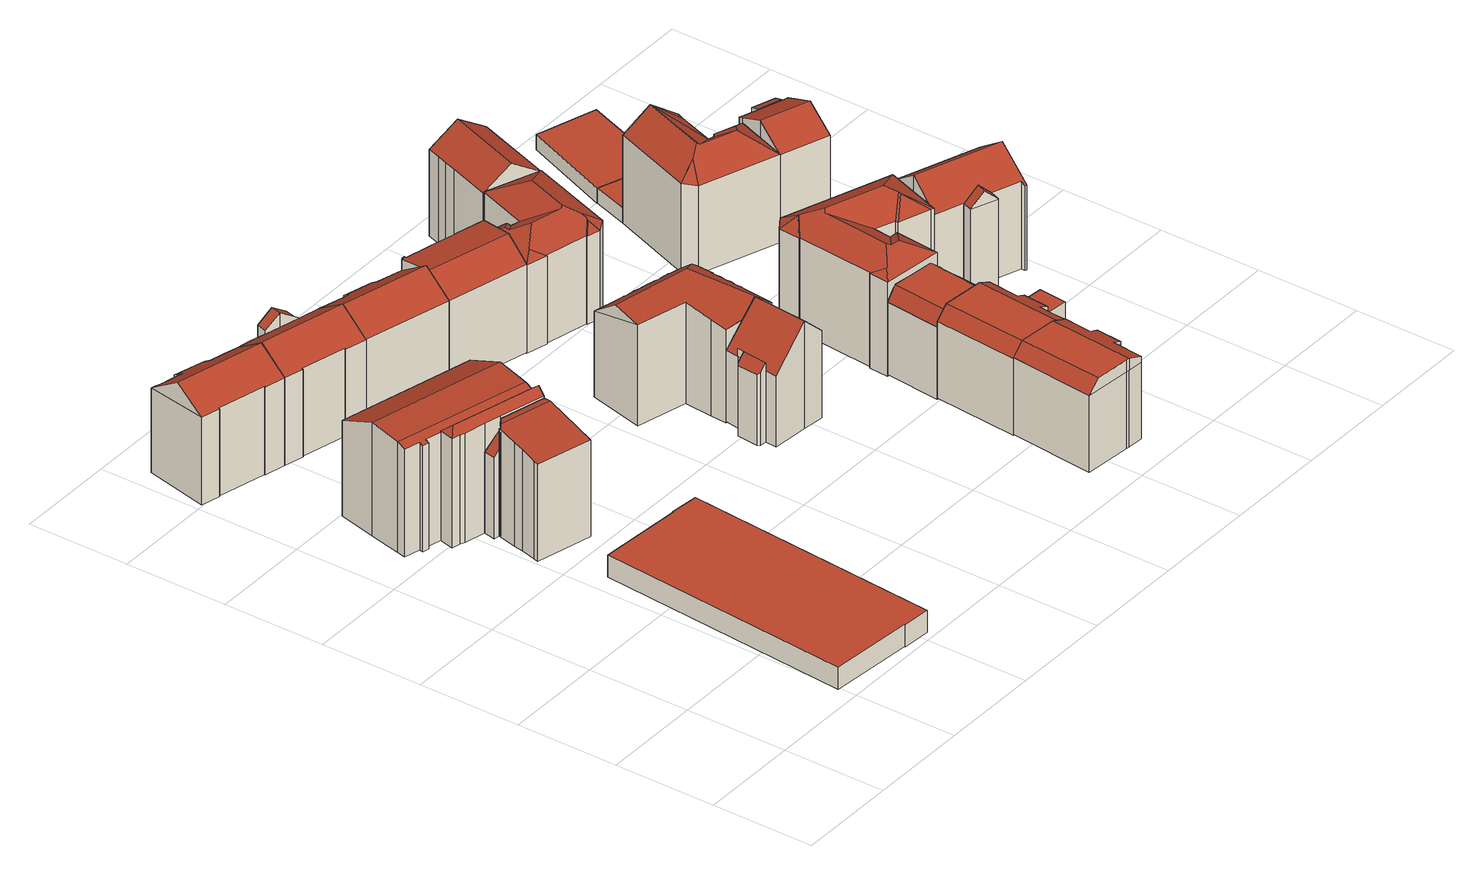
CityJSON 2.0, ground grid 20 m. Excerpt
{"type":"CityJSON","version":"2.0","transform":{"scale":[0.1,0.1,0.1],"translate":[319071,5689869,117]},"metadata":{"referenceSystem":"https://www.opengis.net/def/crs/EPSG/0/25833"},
"CityObjects":{
"building1":{"type":"Building","attributes":{"Dachtyp_tdc":"tdcPolyFlatRoof","Gemeindeschluessel":14713000,"Dachneigung":0,"QualitaetDacherkennung":91,"Geometrietyp2DReferenz":"3000","function":"31001_2000","roofType":"1000","measuredHeight":4.39},"geometry":[{"type":"MultiSurface","lod":"2","boundaries":[[[0,1,2,3]],[[1,4,5,2]],[[4,6,7,5]],[[6,8,9,7]],[[8,10,11,9]],[[10,12,13,11]],[[12,14,15,13]],[[14,0,3,15]],[[14,12,10,8,6,4,1,0]],[[3,2,5,7,9,11,13,15]]],"semantics":{"surfaces":[{"type":"WallSurface"},{"type":"RoofSurface"},{"type":"GroundSurface"}],"values":[0,0,0,0,0,0,0,0,1,2]}}]},
"building2":{"type":"Building","attributes":{"Dachtyp_tdc":"tdcFreeFormRoof","Gemeindeschluessel":14713000,"Dachneigung":34.06,"QualitaetDacherkennung":53,"Geometrietyp2DReferenz":"3000","function":"31001_9998","roofType":"5000","measuredHeight":21.42},"geometry":[{"type":"MultiSurface","lod":"2","boundaries":[[[16,17,18,19]],[[17,20,21,18]],[[20,22,23,21]],[[22,24,25,23]],[[24,26,27,25]],[[26,28,29,27]],[[28,30,31,29]],[[30,32,33,31]],[[32,34,35,33]],[[34,36,37,35]],[[36,38,39,37]],[[38,40,41,39]],[[40,42,43,41]],[[42,44,45,43]],[[44,46,47,45]],[[46,48,49,47]],[[48,50,51,49]],[[50,52,53,51]],[[52,54,55,53]],[[54,16,19,55]],[[46,56,57,16,54,52,50,48]],[[56,44,42,40,38,36,34,32,30,28,26,24,22,20,17,57]],[[17,16,57]],[[46,44,56]],[[19,18,21,23,25,27,29,31,33,35,37,39,41,43,45,47,49,51,53,55]]],"semantics":{"surfaces":[{"type":"WallSurface"},{"type":"RoofSurface"},{"type":"GroundSurface"}],"values":[0,0,0,0,0,0,0,0,0,0,0,0,0,0,0,0,0,0,0,0,1,1,0,0,2]}}]},
"building3":{"type":"Building","attributes":{"Dachtyp_tdc":"tdcFreeFormRoof","Gemeindeschluessel":14713000,"Dachneigung":12.4,"QualitaetDacherkennung":18,"Geometrietyp2DReferenz":"3000","function":"31001_2000","roofType":"5000","measuredHeight":21.66},"geometry":[{"type":"MultiSurface","lod":"2","boundaries":[[[58,59,60,61]],[[59,62,63,60]],[[62,64,65,63]],[[64,66,67,65]],[[66,68,69,67]],[[68,70,71,69]],[[70,72,73,71]],[[72,74,75,73]],[[74,58,61,75]],[[74,76,77,68,66,64,62,59,58]],[[76,72,70,77]],[[70,68,77]],[[74,72,76]],[[61,60,63,65,67,69,71,73,75]]],"semantics":{"surfaces":[{"type":"WallSurface"},{"type":"RoofSurface"},{"type":"GroundSurface"}],"values":[0,0,0,0,0,0,0,0,0,1,1,0,0,2]}}]},
"building4":{"type":"Building","attributes":{"Gemeindeschluessel":14713000,"Geometrietyp2DReferenz":"3000","function":"31001_2000","roofType":"9999"},"children":["building4-1","building4-2","building4-3"]},
"building4-1":{"type":"BuildingPart","attributes":{"Dachtyp_tdc":"tdcPolyFlatRoof","Dachneigung":45.51,"QualitaetDacherkennung":45,"Geometrietyp2DReferenz":"3000","roofType":"2100","measuredHeight":19.56},"parents":["building4"],"geometry":[{"type":"MultiSurface","lod":"2","boundaries":[[[78,79,69,71]],[[79,80,67,69]],[[80,81,82,67]],[[81,83,84,82]],[[83,81,80,79,78]],[[71,69,67,82,84]],[[71,84,83,78]]],"semantics":{"surfaces":[{"type":"WallSurface"},{"type":"RoofSurface"},{"type":"GroundSurface"},{"type":"ClosureSurface"}],"values":[0,0,0,0,1,2,3]}}]},
"building4-2":{"type":"BuildingPart","attributes":{"Dachtyp_tdc":"tdcCutGableRoof","Dachneigung":25.07,"QualitaetDacherkennung":51,"Geometrietyp2DReferenz":"3000","roofType":"9999","measuredHeight":22.7},"parents":["building4"],"geometry":[{"type":"MultiSurface","lod":"2","boundaries":[[[85,86,87,88]],[[86,89,90,87]],[[89,91,92,90]],[[91,93,94,92]],[[95,96,97,98]],[[96,99,100,97]],[[99,101,102,100]],[[101,103,104,102]],[[103,105,106,104]],[[105,107,108,106]],[[107,109,110,108]],[[109,85,88,110]],[[89,86,85,109]],[[107,105,103,101,99,96,95,93,91]],[[109,107,91,89]],[[88,87,90,92,94,98,97,100,102,104,106,108,110]],[[98,94,93,95]]],"semantics":{"surfaces":[{"type":"WallSurface"},{"type":"RoofSurface"},{"type":"GroundSurface"},{"type":"ClosureSurface"}],"values":[0,0,0,0,0,0,0,0,0,0,0,0,1,1,1,2,3]}}]},
"building4-3":{"type":"BuildingPart","attributes":{"Dachtyp_tdc":"tdcFreeFormRoof","Dachneigung":40.67,"QualitaetDacherkennung":7,"Geometrietyp2DReferenz":"3000","roofType":"5000","measuredHeight":23.13},"parents":["building4"],"geometry":[{"type":"MultiSurface","lod":"2","boundaries":[[[111,84,83]],[[111,112,113,84]],[[112,114,115,113]],[[114,116,117,115]],[[116,118,95,98,117]],[[119,120,121,94,93]],[[120,122,73,121]],[[122,123,71,73]],[[123,78,71]],[[120,119,118,124]],[[118,116,124]],[[116,114,112,111,123,122,120,124]],[[84,113,115,117,98,94,121,73,71]],[[83,78,123,111]],[[83,84,71,78]],[[93,95,118,119]],[[93,94,98,95]]],"semantics":{"surfaces":[{"type":"WallSurface"},{"type":"RoofSurface"},{"type":"GroundSurface"},{"type":"ClosureSurface"}],"values":[0,0,0,0,0,0,0,0,0,1,1,1,2,0,3,0,3]}}]},
"building5":{"type":"Building","attributes":{"Gemeindeschluessel":14713000,"Geometrietyp2DReferenz":"3000","function":"31001_9998","roofType":"9999"},"children":["building5-1","building5-2"]},
"building5-1":{"type":"BuildingPart","attributes":{"Dachtyp_tdc":"tdcGableRoof","Dachneigung":33.66,"QualitaetDacherkennung":72,"Geometrietyp2DReferenz":"3000","roofType":"3100","measuredHeight":20.17},"parents":["building5"],"geometry":[{"type":"MultiSurface","lod":"2","boundaries":[[[125,126,127,128,129]],[[126,130,131,127]],[[130,132,133,131]],[[132,134,135,133]],[[134,136,137,135]],[[130,126,125,138]],[[138,139,136,134,132,130]],[[137,140,128,127,131,133,135]],[[141,139,138]],[[140,137,136,139,141]],[[125,129,141,138]],[[140,141,129,128]]],"semantics":{"surfaces":[{"type":"WallSurface"},{"type":"RoofSurface"},{"type":"GroundSurface"},{"type":"ClosureSurface"}],"values":[0,0,0,0,0,1,1,2,0,3,0,3]}}]},
"building5-2":{"type":"BuildingPart","attributes":{"Dachtyp_tdc":"tdcGableRoof","Dachneigung":33.49,"QualitaetDacherkennung":77,"Geometrietyp2DReferenz":"3000","roofType":"3100","measuredHeight":21.48},"parents":["building5"],"geometry":[{"type":"MultiSurface","lod":"2","boundaries":[[[142,137,136]],[[142,143,144,137]],[[143,145,146,144]],[[145,147,148,146]],[[147,149,150,148]],[[149,151,152,150]],[[151,153,154,152]],[[153,155,156,154]],[[155,46,47,156]],[[46,157,158,47]],[[157,44,45,158]],[[44,159,160,45]],[[159,129,128,160]],[[157,46,155,153,151,149,147,145]],[[145,143,142,139,141,129,159,44,157]],[[128,140,137,144,146,148,150,152,154,156,47,158,45,160]],[[136,139,142]],[[137,140,141,139,136]],[[140,128,129,141]]],"semantics":{"surfaces":[{"type":"WallSurface"},{"type":"RoofSurface"},{"type":"GroundSurface"},{"type":"ClosureSurface"}],"values":[0,0,0,0,0,0,0,0,0,0,0,0,0,1,1,2,0,3,3]}}]},
"building6":{"type":"Building","attributes":{"Dachtyp_tdc":"tdcFreeFormRoof","Gemeindeschluessel":14713000,"Dachneigung":33.43,"QualitaetDacherkennung":74,"Geometrietyp2DReferenz":"3000","function":"31001_9998","roofType":"5000","measuredHeight":21.44},"geometry":[{"type":"MultiSurface","lod":"2","boundaries":[[[143,161,162,144]],[[161,163,164,162]],[[163,165,166,164]],[[165,167,168,166]],[[167,169,170,168]],[[169,171,172,170]],[[171,173,174,172]],[[173,175,176,174]],[[175,177,178,176]],[[177,179,148,178]],[[179,143,144,148]],[[180,175,173,171,169,167,165,163,161,143,181]],[[177,180,181,179]],[[177,175,180]],[[143,179,181]],[[144,162,164,166,168,170,172,174,176,178,148]]],"semantics":{"surfaces":[{"type":"WallSurface"},{"type":"RoofSurface"},{"type":"GroundSurface"}],"values":[0,0,0,0,0,0,0,0,0,0,0,1,1,0,0,2]}}]},
"building7":{"type":"Building","attributes":{"Gemeindeschluessel":14713000,"Geometrietyp2DReferenz":"3000","function":"31001_9998","roofType":"9999"},"children":["building7-1","building7-2"]},
"building7-1":{"type":"BuildingPart","attributes":{"Dachtyp_tdc":"tdcGableRoof","Dachneigung":45.68,"QualitaetDacherkennung":74,"Geometrietyp2DReferenz":"3000","roofType":"3100","measuredHeight":21.41},"parents":["building7"],"geometry":[{"type":"MultiSurface","lod":"2","boundaries":[[[182,183,184,185]],[[183,186,187,184]],[[186,188,189,187]],[[188,190,191,189]],[[190,192,193,191]],[[192,194,195,193]],[[194,196,197,195]],[[192,190,188,186]],[[186,183,182,196,194,192]],[[185,184,187,189,191,193,195,197]],[[185,197,196,182]]],"semantics":{"surfaces":[{"type":"WallSurface"},{"type":"RoofSurface"},{"type":"GroundSurface"},{"type":"ClosureSurface"}],"values":[0,0,0,0,0,0,0,1,1,2,3]}}]},
"building7-2":{"type":"BuildingPart","attributes":{"Dachtyp_tdc":"tdcPolyFlatRoof","Dachneigung":44.3,"QualitaetDacherkennung":80,"Geometrietyp2DReferenz":"3000","roofType":"2100","measuredHeight":15.72},"parents":["building7"],"geometry":[{"type":"MultiSurface","lod":"2","boundaries":[[[198,199,200,201]],[[199,202,203,200]],[[202,204,205,206,203]],[[207,182,185,182]],[[208,209,210,197,196]],[[209,198,201,210]],[[209,208,207,204,202,199,198]],[[201,200,203,206,185,206,197,210]],[[182,205,204,207]],[[185,206,205,182]],[[196,205,204,207,208]],[[197,206,205,196]]],"semantics":{"surfaces":[{"type":"WallSurface"},{"type":"RoofSurface"},{"type":"GroundSurface"},{"type":"ClosureSurface"}],"values":[0,0,0,0,0,0,1,2,0,0,0,3]}}]},
"building8":{"type":"Building","attributes":{"Dachtyp_tdc":"tdcFreeFormRoof","Gemeindeschluessel":14713000,"Dachneigung":10,"QualitaetDacherkennung":28,"Geometrietyp2DReferenz":"3000","function":"31001_9998","roofType":"5000","measuredHeight":21.22},"geometry":[{"type":"MultiSurface","lod":"2","boundaries":[[[211,212,213,214]],[[212,215,216,213]],[[215,217,218,216]],[[217,219,220,218]],[[219,221,222,220]],[[221,223,224,222]],[[223,225,226,224]],[[225,227,228,226]],[[227,229,230,228]],[[229,231,232,230]],[[231,233,234,232]],[[233,235,236,234]],[[235,237,238,236]],[[237,239,240,238]],[[239,241,242,240]],[[241,243,244,242]],[[243,245,246,244]],[[245,247,248,246]],[[247,249,250,248]],[[249,251,252,250]],[[251,253,254,252]],[[253,255,256,254]],[[255,257,258,256]],[[257,259,260,258]],[[259,261,262,260]],[[261,263,264,262]],[[263,265,266,264]],[[265,267,268,266]],[[267,269,270,268]],[[269,271,272,270]],[[271,273,274,272]],[[273,275,276,274]],[[275,277,278,276]],[[277,279,280,278]],[[279,281,282,280]],[[281,283,284,282]],[[283,285,286,284]],[[285,287,288,286]],[[287,289,290,288]],[[289,291,292,290]],[[291,293,294,292]],[[293,211,214,294]],[[255,253,251,249,247,245,243,241,239,237,235,233,295,296,297,263,261,259,257]],[[296,295,231,229,227,225,223,221,219,217,215,212,211,293,291,289,287,285,283,281,279,277,275,273,298]],[[296,298,271,269,267,265,297]],[[265,263,297]],[[273,271,298]],[[233,231,295]],[[214,213,216,218,220,222,224,226,228,230,232,234,236,238,240,242,244,246,248,250,252,254,256,258,260,262,264,266,268,270,272,274,276,278,280,282,284,286,288,290,292,294]]],"semantics":{"surfaces":[{"type":"WallSurface"},{"type":"RoofSurface"},{"type":"GroundSurface"}],"values":[0,0,0,0,0,0,0,0,0,0,0,0,0,0,0,0,0,0,0,0,0,0,0,0,0,0,0,0,0,0,0,0,0,0,0,0,0,0,0,0,0,0,1,1,1,0,0,0,2]}}]},
"building9":{"type":"Building","attributes":{"Gemeindeschluessel":14713000,"Geometrietyp2DReferenz":"3000","function":"31001_9998","roofType":"9999"},"children":["building9-1","building9-2"]},
"building9-1":{"type":"BuildingPart","attributes":{"Dachtyp_tdc":"tdcGableRoof","Dachneigung":10.06,"QualitaetDacherkennung":58,"Geometrietyp2DReferenz":"3000","roofType":"3100","measuredHeight":20.82},"parents":["building9"],"geometry":[{"type":"MultiSurface","lod":"2","boundaries":[[[299,300,301,302]],[[300,303,304,301]],[[303,305,306,304]],[[305,307,306]],[[308,309,310,311,312]],[[309,313,314,310]],[[313,315,316,314]],[[315,317,318,316]],[[317,177,319,318]],[[177,320,321,319]],[[320,322,323,321]],[[322,324,325,323]],[[324,299,302,325]],[[320,177,317,315]],[[315,313,309,308,326,305,303,300,299,324,322,320]],[[302,301,304,306,327,311,310,314,316,318,319,321,323,325]],[[326,328,307,305]],[[328,327,306,307]],[[308,312,328,326]],[[312,311,327,328]]],"semantics":{"surfaces":[{"type":"WallSurface"},{"type":"RoofSurface"},{"type":"GroundSurface"},{"type":"ClosureSurface"}],"values":[0,0,0,0,0,0,0,0,0,0,0,0,0,1,1,2,0,3,0,3]}}]},
"building9-2":{"type":"BuildingPart","attributes":{"Dachtyp_tdc":"tdcPolyFlatRoof","Dachneigung":0,"QualitaetDacherkennung":55,"Geometrietyp2DReferenz":"3000","roofType":"1000","measuredHeight":17.04},"parents":["building9"],"geometry":[{"type":"MultiSurface","lod":"2","boundaries":[[[307,329,330,306]],[[329,331,332,330]],[[331,312,311,332]],[[328,312,331,329,307]],[[306,330,332,311,327]],[[327,311,312,328]],[[306,327,328,307]]],"semantics":{"surfaces":[{"type":"WallSurface"},{"type":"RoofSurface"},{"type":"GroundSurface"},{"type":"ClosureSurface"}],"values":[0,0,0,1,2,3,3]}}]},
"building10":{"type":"Building","attributes":{"Dachtyp_tdc":"tdcFreeFormRoof","Gemeindeschluessel":14713000,"Dachneigung":0.326,"QualitaetDacherkennung":71,"Geometrietyp2DReferenz":"3000","function":"31001_9998","roofType":"5000","measuredHeight":17.74},"geometry":[{"type":"MultiSurface","lod":"2","boundaries":[[[333,334,335,336]],[[334,337,338,335]],[[337,339,340,338]],[[339,341,342,340]],[[341,343,344,342]],[[343,345,346,344]],[[345,347,348,346]],[[347,349,350,348]],[[349,351,352,350]],[[351,353,354,352]],[[353,355,356,354]],[[355,357,358,356]],[[357,359,360,358]],[[359,333,336,360]],[[361,351,362,363]],[[364,365,366,367,368,369,370,371,372,373]],[[362,374,369,368,363]],[[347,369,374,349]],[[349,374,362,351]],[[337,364,373,339]],[[339,373,372,341]],[[341,372,371,343]],[[343,371,370,345]],[[345,370,369,347]],[[355,363,368,357]],[[357,368,367,359]],[[359,367,366,333]],[[333,366,365,334]],[[334,365,364,337]],[[353,361,363,355]],[[351,361,353]],[[336,335,338,340,342,344,346,348,350,352,354,356,358,360]]],"semantics":{"surfaces":[{"type":"WallSurface"},{"type":"RoofSurface"},{"type":"GroundSurface"}],"values":[0,0,0,0,0,0,0,0,0,0,0,0,0,0,1,1,1,0,0,0,0,0,0,0,0,0,0,0,0,0,0,2]}}]},
"building11":{"type":"Building","attributes":{"Dachtyp_tdc":"tdcFreeFormRoof","Gemeindeschluessel":14713000,"Dachneigung":0.377,"QualitaetDacherkennung":77,"Geometrietyp2DReferenz":"3000","function":"31001_9998","roofType":"5000","measuredHeight":17.76},"geometry":[{"type":"MultiSurface","lod":"2","boundaries":[[[375,376,377,378]],[[376,379,380,377]],[[379,381,382,380]],[[381,383,384,382]],[[383,385,386,384]],[[385,387,388,386]],[[387,389,390,388]],[[389,391,392,390]],[[391,393,394,392]],[[393,395,396,394]],[[395,397,398,396]],[[397,399,400,398]],[[399,401,402,400]],[[401,403,404,402]],[[403,375,378,404]],[[379,376,375,403]],[[401,399,397,395,393,391,389,387,385,383,381]],[[381,379,403,401]],[[378,377,380,382,384,386,388,390,392,394,396,398,400,402,404]]],"semantics":{"surfaces":[{"type":"WallSurface"},{"type":"RoofSurface"},{"type":"GroundSurface"}],"values":[0,0,0,0,0,0,0,0,0,0,0,0,0,0,0,1,1,1,2]}}]},
"building12":{"type":"Building","attributes":{"Dachtyp_tdc":"tdcFreeFormRoof","Gemeindeschluessel":14713000,"Dachneigung":30.19,"QualitaetDacherkennung":62,"Geometrietyp2DReferenz":"3000","function":"31001_9998","roofType":"5000","measuredHeight":20.98},"geometry":[{"type":"MultiSurface","lod":"2","boundaries":[[[405,406,407,408]],[[406,409,410,407]],[[409,411,412,410]],[[411,413,414,412]],[[413,415,416,414]],[[415,417,418,416]],[[417,419,420,418]],[[419,421,422,420]],[[421,423,424,422]],[[423,425,426,424]],[[425,427,428,426]],[[427,429,430,428]],[[429,431,432,430]],[[431,433,434,432]],[[433,405,408,434]],[[435,436,437,433,431]],[[438,439,435,431,429]],[[440,438,429,427]],[[440,427,425]],[[441,439,438,440,425,423]],[[442,443,441,423,421]],[[444,445,442,421,419]],[[444,419,417]],[[445,444,417,415]],[[446,447,443,442,445,415,413]],[[446,413,411]],[[447,446,411,409]],[[436,435,439,441,443,447,409,406]],[[437,436,406,405]],[[437,405,433]],[[408,407,410,412,414,416,418,420,422,424,426,428,430,432,434]]],"semantics":{"surfaces":[{"type":"WallSurface"},{"type":"RoofSurface"},{"type":"GroundSurface"}],"values":[0,0,0,0,0,0,0,0,0,0,0,0,0,0,0,1,1,1,1,1,1,1,1,1,1,1,1,1,1,1,2]}}]},
"building13":{"type":"Building","attributes":{"Dachtyp_tdc":"tdcFreeFormRoof","Gemeindeschluessel":14713000,"Dachneigung":0.113,"QualitaetDacherkennung":74,"Geometrietyp2DReferenz":"3000","function":"31001_9998","roofType":"5000","measuredHeight":17.09},"geometry":[{"type":"MultiSurface","lod":"2","boundaries":[[[448,449,450,451]],[[449,452,453,450]],[[452,454,455,453]],[[454,456,457,455]],[[456,458,459,457]],[[458,460,461,459]],[[460,462,463,461]],[[462,464,465,463]],[[464,466,467,465]],[[466,468,469,467]],[[468,470,471,469]],[[470,472,473,471]],[[472,474,475,473]],[[474,476,477,475]],[[476,448,451,477]],[[478,479,480,481]],[[482,483,484,485,486,487,488,489,490,491,460,492,493]],[[494,478,481,488,487]],[[472,494,487,474]],[[470,479,478,494,472]],[[454,482,493,456]],[[456,493,492,458]],[[458,492,460]],[[460,491,462]],[[462,491,490,464]],[[464,490,489,466]],[[466,489,488,481,480,468]],[[474,487,486,476]],[[476,486,485,448]],[[448,485,484,449]],[[449,484,483,452]],[[452,483,482,454]],[[468,480,479,470]],[[451,450,453,455,457,459,461,463,465,467,469,471,473,475,477]]],"semantics":{"surfaces":[{"type":"WallSurface"},{"type":"RoofSurface"},{"type":"GroundSurface"}],"values":[0,0,0,0,0,0,0,0,0,0,0,0,0,0,0,1,1,1,0,0,0,0,0,0,0,0,0,0,0,0,0,0,0,2]}}]},
"building14":{"type":"Building","attributes":{"Dachtyp_tdc":"tdcGableRoof","Gemeindeschluessel":14713000,"Dachneigung":32.97,"QualitaetDacherkennung":79,"Geometrietyp2DReferenz":"3000","function":"31001_9998","roofType":"3100","measuredHeight":21.25},"geometry":[{"type":"MultiSurface","lod":"2","boundaries":[[[495,496,497,498]],[[496,499,430,497]],[[499,500,428,430]],[[500,501,502,428]],[[501,503,504,502]],[[503,505,506,504]],[[505,495,498,506]],[[505,503,501,500,507,508,495]],[[509,508,507,510]],[[496,509,510,499]],[[499,510,507,500]],[[495,508,509,496]],[[498,497,430,428,502,504,506]]],"semantics":{"surfaces":[{"type":"WallSurface"},{"type":"RoofSurface"},{"type":"GroundSurface"}],"values":[0,0,0,0,0,0,0,1,1,0,0,0,2]}}]},
"building15":{"type":"Building","attributes":{"Dachtyp_tdc":"tdcFreeFormRoof","Gemeindeschluessel":14713000,"Dachneigung":29.78,"QualitaetDacherkennung":56,"Geometrietyp2DReferenz":"3000","function":"31001_9998","roofType":"5000","measuredHeight":22.05},"geometry":[{"type":"MultiSurface","lod":"2","boundaries":[[[511,512,513,514]],[[512,515,516,513]],[[515,517,518,516]],[[517,519,520,518]],[[519,521,522,520]],[[521,523,524,522]],[[523,525,526,524]],[[525,527,528,526]],[[527,529,530,528]],[[529,531,532,530]],[[531,533,534,532]],[[533,535,536,534]],[[535,537,538,536]],[[537,539,540,538]],[[539,541,542,540]],[[541,511,514,542]],[[543,544,541,539]],[[543,539,537]],[[545,546,547,544,543,537,535]],[[545,535,533]],[[546,545,533,531]],[[548,547,546,531,529]],[[549,550,551,548,529,527]],[[552,549,527,525]],[[552,523,521]],[[523,552,525]],[[550,549,552,521,519]],[[553,554,551,550,519,517]],[[555,553,517,515]],[[555,515,512]],[[554,553,555,512,511]],[[544,547,548,551,554,511,541]],[[514,513,516,518,520,522,524,526,528,530,532,534,536,538,540,542]]],"semantics":{"surfaces":[{"type":"WallSurface"},{"type":"RoofSurface"},{"type":"GroundSurface"}],"values":[0,0,0,0,0,0,0,0,0,0,0,0,0,0,0,0,1,1,1,1,1,1,1,1,1,1,1,1,1,1,1,1,2]}}]},
"building16":{"type":"Building","attributes":{"Dachtyp_tdc":"tdcPolyFlatRoof","Gemeindeschluessel":14713000,"Dachneigung":0,"QualitaetDacherkennung":67,"Geometrietyp2DReferenz":"3000","function":"31001_9998","roofType":"1000","measuredHeight":3.33},"geometry":[{"type":"MultiSurface","lod":"2","boundaries":[[[556,557,558,559]],[[557,560,561,558]],[[560,562,563,561]],[[562,556,559,563]],[[562,560,557,556]],[[559,558,561,563]]],"semantics":{"surfaces":[{"type":"WallSurface"},{"type":"RoofSurface"},{"type":"GroundSurface"}],"values":[0,0,0,0,1,2]}}]},
"building17":{"type":"Building","attributes":{"Dachtyp_tdc":"tdcFreeFormRoof","Gemeindeschluessel":14713000,"Dachneigung":35.94,"QualitaetDacherkennung":48,"Geometrietyp2DReferenz":"3000","function":"31001_9998","roofType":"5000","measuredHeight":21.72},"geometry":[{"type":"MultiSurface","lod":"2","boundaries":[[[564,565,566,567]],[[565,568,569,566]],[[568,570,571,569]],[[570,572,573,571]],[[572,574,575,573]],[[574,576,577,575]],[[576,578,579,577]],[[578,580,581,579]],[[580,582,583,581]],[[582,584,585,583]],[[584,564,567,585]],[[586,587,588,589,584,582]],[[590,591,586,582,580]],[[590,580,578]],[[591,590,578,576]],[[587,586,591,576,574]],[[568,572,570]],[[592,572,568]],[[592,574,572]],[[592,587,574]],[[587,592,588]],[[592,568,565]],[[589,588,592,565,564]],[[589,564,584]],[[567,566,569,571,573,575,577,579,581,583,585]]],"semantics":{"surfaces":[{"type":"WallSurface"},{"type":"RoofSurface"},{"type":"GroundSurface"}],"values":[0,0,0,0,0,0,0,0,0,0,0,1,1,1,1,1,1,1,1,1,1,0,1,1,2]}}]},
"building18":{"type":"Building","attributes":{"Gemeindeschluessel":14713000,"Geometrietyp2DReferenz":"3000","function":"31001_9998","roofType":"9999"},"children":["building18-1","building18-2"]},
"building18-1":{"type":"BuildingPart","attributes":{"Dachtyp_tdc":"tdcGableRoof","Dachneigung":44.26,"QualitaetDacherkennung":51,"Geometrietyp2DReferenz":"3000","roofType":"3100","measuredHeight":20.11},"parents":["building18"],"geometry":[{"type":"MultiSurface","lod":"2","boundaries":[[[593,594,595,596]],[[594,597,598,595]],[[597,599,600,598]],[[601,602,603,604,599]],[[605,603,602,606]],[[593,607,605,606,594]],[[594,606,602,601,597]],[[597,601,599]],[[600,596,595,598]],[[596,600,599,593]],[[603,605,607,604]],[[604,607,593,599]]],"semantics":{"surfaces":[{"type":"WallSurface"},{"type":"RoofSurface"},{"type":"GroundSurface"},{"type":"ClosureSurface"}],"values":[0,0,0,1,1,0,0,0,2,3,0,3]}}]},
"building18-2":{"type":"BuildingPart","attributes":{"Dachtyp_tdc":"tdcGableRoof","Dachneigung":36.42,"QualitaetDacherkennung":82,"Geometrietyp2DReferenz":"3000","roofType":"3100","measuredHeight":21.97},"parents":["building18"],"geometry":[{"type":"MultiSurface","lod":"2","boundaries":[[[608,607,596,609]],[[607,593,596]],[[610,600,599]],[[610,611,522,600]],[[611,612,613,522]],[[612,614,520,613]],[[614,615,616,520]],[[615,617,618,616]],[[617,619,620,618]],[[619,621,622,620]],[[621,608,609,622]],[[617,615,614,612]],[[612,611,610,604,607,608,621,619,617]],[[609,596,600,522,613,520,616,618,620,622]],[[599,604,610]],[[599,600,596,593]],[[599,593,607,604]]],"semantics":{"surfaces":[{"type":"WallSurface"},{"type":"RoofSurface"},{"type":"GroundSurface"},{"type":"ClosureSurface"}],"values":[0,0,0,0,0,0,0,0,0,0,0,1,1,2,0,3,3]}}]},
"building19":{"type":"Building","attributes":{"Dachtyp_tdc":"tdcPolyFlatRoof","Gemeindeschluessel":14713000,"Dachneigung":0,"QualitaetDacherkennung":56,"Geometrietyp2DReferenz":"3000","function":"31001_9998","roofType":"1000","measuredHeight":3},"geometry":[{"type":"MultiSurface","lod":"2","boundaries":[[[623,624,625,626]],[[624,627,566,625]],[[627,628,629,566]],[[628,630,631,629]],[[630,632,633,631]],[[632,634,635,633]],[[634,623,626,635]],[[634,632,630,628,627,624,623]],[[626,625,566,629,631,633,635]]],"semantics":{"surfaces":[{"type":"WallSurface"},{"type":"RoofSurface"},{"type":"GroundSurface"}],"values":[0,0,0,0,0,0,0,1,2]}}]},
"building20":{"type":"Building","attributes":{"Gemeindeschluessel":14713000,"Geometrietyp2DReferenz":"3000","function":"31001_9998","roofType":"9999"},"children":["building20-1","building20-2"]},
"building20-1":{"type":"BuildingPart","attributes":{"Dachtyp_tdc":"tdcPolyFlatRoof","Dachneigung":21.1,"QualitaetDacherkennung":70,"Geometrietyp2DReferenz":"3000","roofType":"2100","measuredHeight":18.18},"parents":["building20"],"geometry":[{"type":"MultiSurface","lod":"2","boundaries":[[[636,637,638,639,640]],[[637,641,642,638]],[[641,643,644,645,642]],[[643,641,637,636]],[[639,638,642,645]],[[640,644,643,636]],[[640,639,645,644]]],"semantics":{"surfaces":[{"type":"WallSurface"},{"type":"RoofSurface"},{"type":"GroundSurface"},{"type":"ClosureSurface"}],"values":[0,0,0,1,2,0,3]}}]},
"building20-2":{"type":"BuildingPart","attributes":{"Dachtyp_tdc":"tdcGableRoof","Dachneigung":24.74,"QualitaetDacherkennung":68,"Geometrietyp2DReferenz":"3000","roofType":"3100","measuredHeight":20.99},"parents":["building20"],"geometry":[{"type":"MultiSurface","lod":"2","boundaries":[[[646,647,648,649]],[[647,650,651,648]],[[650,640,639,651]],[[644,652,653,645]],[[652,654,655,653]],[[654,656,657,655]],[[656,658,659,657]],[[658,660,661,659]],[[660,646,649,661]],[[656,654,652,644,640,650,647,646]],[[646,660,658,656]],[[649,648,651,639,645,653,655,657,659,661]],[[644,645,639,640]]],"semantics":{"surfaces":[{"type":"WallSurface"},{"type":"RoofSurface"},{"type":"GroundSurface"},{"type":"ClosureSurface"}],"values":[0,0,0,0,0,0,0,0,0,1,1,2,3]}}]},
"building21":{"type":"Building","attributes":{"Dachtyp_tdc":"tdcPolyFlatRoof","Gemeindeschluessel":14713000,"Dachneigung":0,"QualitaetDacherkennung":75,"Geometrietyp2DReferenz":"3000","function":"31001_9998","roofType":"1000","measuredHeight":3},"geometry":[{"type":"MultiSurface","lod":"2","boundaries":[[[662,663,664,665]],[[663,666,667,664]],[[666,668,669,667]],[[668,662,665,669]],[[668,666,663,662]],[[665,664,667,669]]],"semantics":{"surfaces":[{"type":"WallSurface"},{"type":"RoofSurface"},{"type":"GroundSurface"}],"values":[0,0,0,0,1,2]}}]}
},
"vertices":[
[389,513,64],[445,508,64],[445,508,20],[389,513,20],[403,3,64],[403,3,20],[347,7,64],[347,7,20],[347,8,64],[347,8,20],[181,23,64],[181,23,20],[223,525,64],[223,525,20],[389,512,64],[389,512,20],
[10,1200,185],[38,1324,179],[38,1324,10],[10,1200,10],[48,1321,179],[48,1321,10],[47,1316,183],[47,1316,10],[61,1312,183],[61,1312,10],[62,1312,183],[62,1312,10],[98,1304,183],[98,1304,10],[101,1317,173],[101,1317,10],[102,1324,169],[102,1324,10],[157,1310,169],[157,1310,10],[161,1305,172],[161,1305,10],[160,1302,174],[160,1302,10],[157,1289,183],[157,1289,10],[183,1283,183],[183,1283,10],[213,1275,183],[213,1275,10],[184,1158,185],[184,1158,10],[143,1168,185],[143,1168,10],[143,1169,186],[143,1169,10],[48,1192,186],[48,1192,10],[47,1191,185],[47,1191,10],[198,1216,224],[23,1259,224],
[205,655,202],[207,664,204],[207,664,9],[205,655,9],[214,693,211],[214,693,9],[218,712,215],[218,712,9],[227,750,224],[227,750,9],[229,749,224],[229,749,9],[254,767,222],[254,767,9],[344,744,223],[344,744,9],[315,627,202],[315,627,9],[341,729,225],[237,755,225],
[254,767,204],[229,749,184],[227,750,182],[216,752,170],[216,752,9],[221,775,170],[221,775,9],
[122,995,200],[391,929,199],[391,929,9],[122,995,9],[372,854,236],[372,854,9],[356,790,230],[356,790,9],[352,773,224],[352,773,9],[160,821,224],[129,829,224],[129,829,9],[160,821,9],[128,822,221],[128,822,9],[115,825,221],[115,825,9],[117,832,224],[117,832,9],[85,840,224],[85,840,9],[89,857,230],[89,857,9],[104,920,236],[104,920,9],
[221,775,227],[179,785,227],[179,785,9],[170,788,227],[170,788,9],[153,792,227],[153,792,9],[160,821,227],[352,773,227],[348,758,240],[348,758,9],[344,744,227],[254,767,227],[171,803,240],
[271,1261,190],[277,1281,190],[277,1281,10],[271,1261,10],[271,1261,184],[307,1274,212],[307,1274,10],[337,1267,191],[337,1267,10],[332,1246,191],[332,1246,10],[347,1242,181],[347,1242,10],[302,1253,212],[342,1243,184],[302,1253,10],[302,1253,184],
[347,1242,184],[384,1233,184],[384,1233,10],[369,1174,225],[369,1174,10],[355,1116,184],[355,1116,10],[312,1126,184],[312,1126,10],[312,1128,186],[312,1128,10],[222,1150,186],[222,1150,10],[222,1148,185],[222,1148,10],[198,1215,225],[198,1215,10],[239,1269,184],[239,1269,10],
[385,1236,181],[385,1236,10],[390,1235,182],[390,1235,10],[390,1231,184],[390,1231,10],[446,1218,183],[446,1218,10],[449,1230,175],[449,1230,10],[507,1215,175],[507,1215,10],[504,1202,184],[504,1202,10],[556,1190,183],[556,1190,10],[527,1072,185],[527,1072,10],[355,1116,185],[542,1130,224],[369,1174,224],
[714,618,153],[717,644,153],[717,644,11],[714,618,11],[787,636,226],[787,636,11],[829,632,186],[829,632,11],[819,523,186],[819,523,11],[777,527,226],[777,527,11],[706,533,152],[706,533,11],[708,556,153],[708,556,11],
[691,561,152],[695,603,151],[695,603,11],[691,561,11],[699,606,155],[699,606,11],[713,605,169],[713,605,153],[713,605,11],[714,618,169],[708,556,169],[695,557,156],[695,557,11],
[762,840,181],[761,838,183],[761,838,8],[762,840,8],[775,834,183],[775,834,8],[776,837,181],[776,837,8],[784,835,181],[784,835,8],[783,832,183],[783,832,8],[798,829,184],[798,829,8],[798,831,182],[798,831,8],[809,829,182],[809,829,8],[809,826,184],[809,826,8],[826,822,184],[826,822,8],[843,796,193],[843,796,8],[843,762,192],[843,762,8],[840,763,193],[840,763,8],[839,749,193],[839,749,8],[841,749,192],[841,749,8],[840,739,192],[840,739,8],[838,739,193],[838,739,8],[837,726,193],[837,726,8],[839,726,192],[839,726,8],[838,716,192],[838,716,8],[836,716,193],[836,716,8],[835,702,193],[835,702,8],[837,702,192],[837,702,8],[835,691,192],[835,691,8],[834,691,193],[834,691,8],[829,632,193],[829,632,8],[717,644,194],[717,644,8],[720,676,200],[720,676,8],[725,732,210],[725,732,8],[625,757,210],[625,757,8],[651,865,180],[651,865,8],[704,852,181],[704,852,8],[705,854,179],[705,854,8],[715,851,180],[715,851,8],[715,849,181],[715,849,8],[729,846,182],[729,846,8],[730,847,180],[730,847,8],[737,846,181],[737,846,8],[737,844,182],[737,844,8],[752,840,182],[752,840,8],[752,843,180],[752,843,8],[838,803,196],[795,780,220],[824,633,196],[638,812,220],
[560,1192,205],[565,1191,205],[565,1191,9],[560,1192,9],[565,1187,205],[565,1187,9],[612,1176,205],[612,1176,9],[612,1176,180],[670,1163,205],[729,1148,205],[729,1148,9],[670,1163,9],[670,1163,180],[727,1143,206],[727,1143,9],[706,1081,218],[706,1081,9],[689,1031,185],[689,1031,9],[527,1072,9],[540,1123,218],[540,1123,9],[556,1190,205],[556,1190,9],[559,1189,205],[559,1189,9],[669,1162,205],[669,1162,9],[669,1162,180],
[616,1192,180],[616,1192,9],[674,1178,180],[674,1178,9],
[1088,192,169],[1087,181,169],[1087,181,16],[1088,192,16],[1085,168,169],[1085,168,16],[1103,166,169],[1103,166,16],[1098,115,169],[1098,115,16],[1081,117,169],[1081,117,16],[1075,56,169],[1075,56,16],[1044,58,169],[1044,58,16],[1038,59,169],[1038,59,16],[945,67,169],[945,67,16],[961,234,169],[961,234,16],[983,232,169],[983,232,16],[1058,225,169],[1058,225,16],[1091,222,169],[1091,222,16],[961,234,170],[968,65,193],[983,232,193],[1085,168,180],[1087,181,180],[1088,192,180],[1091,222,180],[1058,225,193],[1044,58,193],[1075,56,181],[1081,117,181],[1098,115,174],[1103,166,174],[1038,59,193],
[961,234,167],[976,401,167],[976,401,14],[961,234,14],[998,399,191],[998,399,14],[1080,391,191],[1080,391,14],[1098,390,183],[1098,390,14],[1106,389,179],[1106,389,14],[1100,328,179],[1100,328,14],[1118,327,171],[1118,327,14],[1114,276,171],[1114,276,14],[1096,278,179],[1096,278,14],[1094,263,179],[1094,263,14],[1093,253,179],[1093,253,14],[1091,222,179],[1091,222,14],[1065,225,191],[1065,225,14],[984,232,191],[984,232,14],
[817,1001,183],[817,1003,183],[817,1003,7],[817,1001,7],[732,1023,183],[732,1023,7],[732,1021,183],[732,1021,7],[689,1031,183],[689,1031,7],[727,1143,183],[727,1143,7],[768,1132,183],[768,1132,7],[770,1129,183],[770,1129,7],[768,1122,183],[768,1122,7],[786,1118,183],[786,1118,7],[820,1213,183],[820,1213,7],[821,1217,183],[821,1217,7],[929,1177,183],[929,1177,7],[870,1008,183],[870,1008,7],[844,994,183],[844,994,7],[843,1031,203],[844,1022,198],[841,1018,196],[856,1142,217],[827,1060,217],[823,1212,185],[821,1057,214],[739,1104,197],[758,1071,214],[765,1128,186],[742,1114,197],[715,1045,195],[716,1047,195],
[1110,496,155],[1109,489,155],[1109,489,11],[1110,496,11],[1105,488,155],[1105,488,11],[1104,467,155],[1104,467,11],[1103,457,155],[1103,457,11],[1116,455,155],[1116,455,11],[1112,403,155],[1112,403,11],[1099,404,155],[1099,404,11],[1098,394,155],[1098,394,11],[1098,390,155],[1098,390,11],[976,401,155],[976,401,11],[987,510,155],[987,510,11],[1043,503,155],[1043,503,11],[1090,498,155],[1090,498,11],[1106,496,155],[1106,496,11],[1004,508,182],[987,510,156],[976,401,156],[993,399,182],[1104,467,167],[1105,488,168],[1109,489,165],[1110,496,165],[1106,496,168],[1090,498,182],[1079,391,182],[1098,390,166],[1098,394,166],[1099,404,166],[1116,455,156],[1103,457,167],[1043,503,182],
[873,1365,180],[980,1327,180],[980,1327,7],[873,1365,7],[929,1177,180],[821,1217,180],[849,1297,180],[849,1297,7],[857,1320,180],[857,1320,7],[864,1339,180],[864,1339,7],[874,1197,219],[926,1346,219],[980,1327,182],[929,1177,181],
[1006,704,195],[1004,704,195],[1004,704,7],[1006,704,7],[1008,748,195],[1008,748,7],[1034,765,195],[1034,765,7],[1247,690,195],[1247,690,7],[1207,576,195],[1207,576,7],[1202,578,195],[1202,578,7],[1139,600,195],[1139,600,7],[1139,606,195],[1139,606,7],[1100,620,195],[1100,620,7],[1097,586,195],[1097,586,7],[1114,584,195],[1114,584,7],[1106,496,195],[1106,496,7],[987,510,195],[987,510,7],[990,549,195],[990,549,7],[992,549,195],[992,549,7],[1007,527,206],[1009,526,206],[1066,545,221],[1048,548,221],[1043,554,224],[1056,689,224],[1184,633,218],[1174,655,228],[1063,694,228],[1183,627,218],[1038,731,213],[1039,730,213],[1037,730,213],
[1252,375,43],[1257,430,43],[1257,430,9],[1252,375,9],[1299,426,43],[1299,426,9],[1294,371,43],[1294,371,9],
[1033,968,183],[1092,1129,183],[1092,1129,7],[1033,968,7],[1196,1092,183],[1196,1092,7],[1195,1090,183],[1195,1090,7],[1191,1080,183],[1191,1080,7],[1166,1008,183],[1166,1008,7],[1175,1005,183],[1175,1005,7],[1184,1009,183],[1184,1009,7],[1237,990,183],[1237,990,7],[1200,886,183],[1200,886,7],[1046,940,183],[1046,940,7],[1169,952,221],[1099,977,221],[1097,982,224],[1072,970,210],[1189,969,211],[1177,956,216],[1144,1111,223],
[1315,538,181],[1308,519,181],[1308,519,7],[1315,538,7],[1257,538,181],[1257,538,7],[1263,556,181],[1263,556,7],[1257,538,182],[1283,528,208],[1290,547,208],[1265,556,182],[1315,538,183],[1308,519,183],[1315,538,182],
[1371,518,182],[1371,518,7],[1263,556,182],[1207,576,182],[1227,633,227],[1227,633,7],[1247,690,183],[1413,632,182],[1413,632,7],[1395,574,227],[1395,574,7],[1375,509,177],[1375,509,7],[1372,510,176],[1372,510,7],
[1264,1067,37],[1196,1093,37],[1196,1093,7],[1264,1067,7],[1092,1129,37],[1115,1198,37],[1115,1198,7],[1235,1155,37],[1235,1155,7],[1290,1135,37],[1290,1135,7],[1289,1133,37],[1289,1133,7],
[1277,988,189],[1284,1006,182],[1284,1006,8],[1277,988,8],[1277,988,188],[1330,990,182],[1330,990,8],[1324,973,189],[1324,973,188],[1324,973,8],
[1220,941,217],[1237,990,193],[1237,990,8],[1220,941,8],[1241,1000,189],[1241,1000,8],[1324,972,188],[1324,972,8],[1336,969,188],[1336,969,8],[1315,909,217],[1315,909,8],[1295,853,182],[1295,853,8],[1200,886,182],[1200,886,8],
[1301,1336,36],[1235,1155,36],[1235,1155,6],[1301,1336,6],[1115,1198,36],[1115,1198,6],[1184,1373,36],[1184,1373,6]
]}
